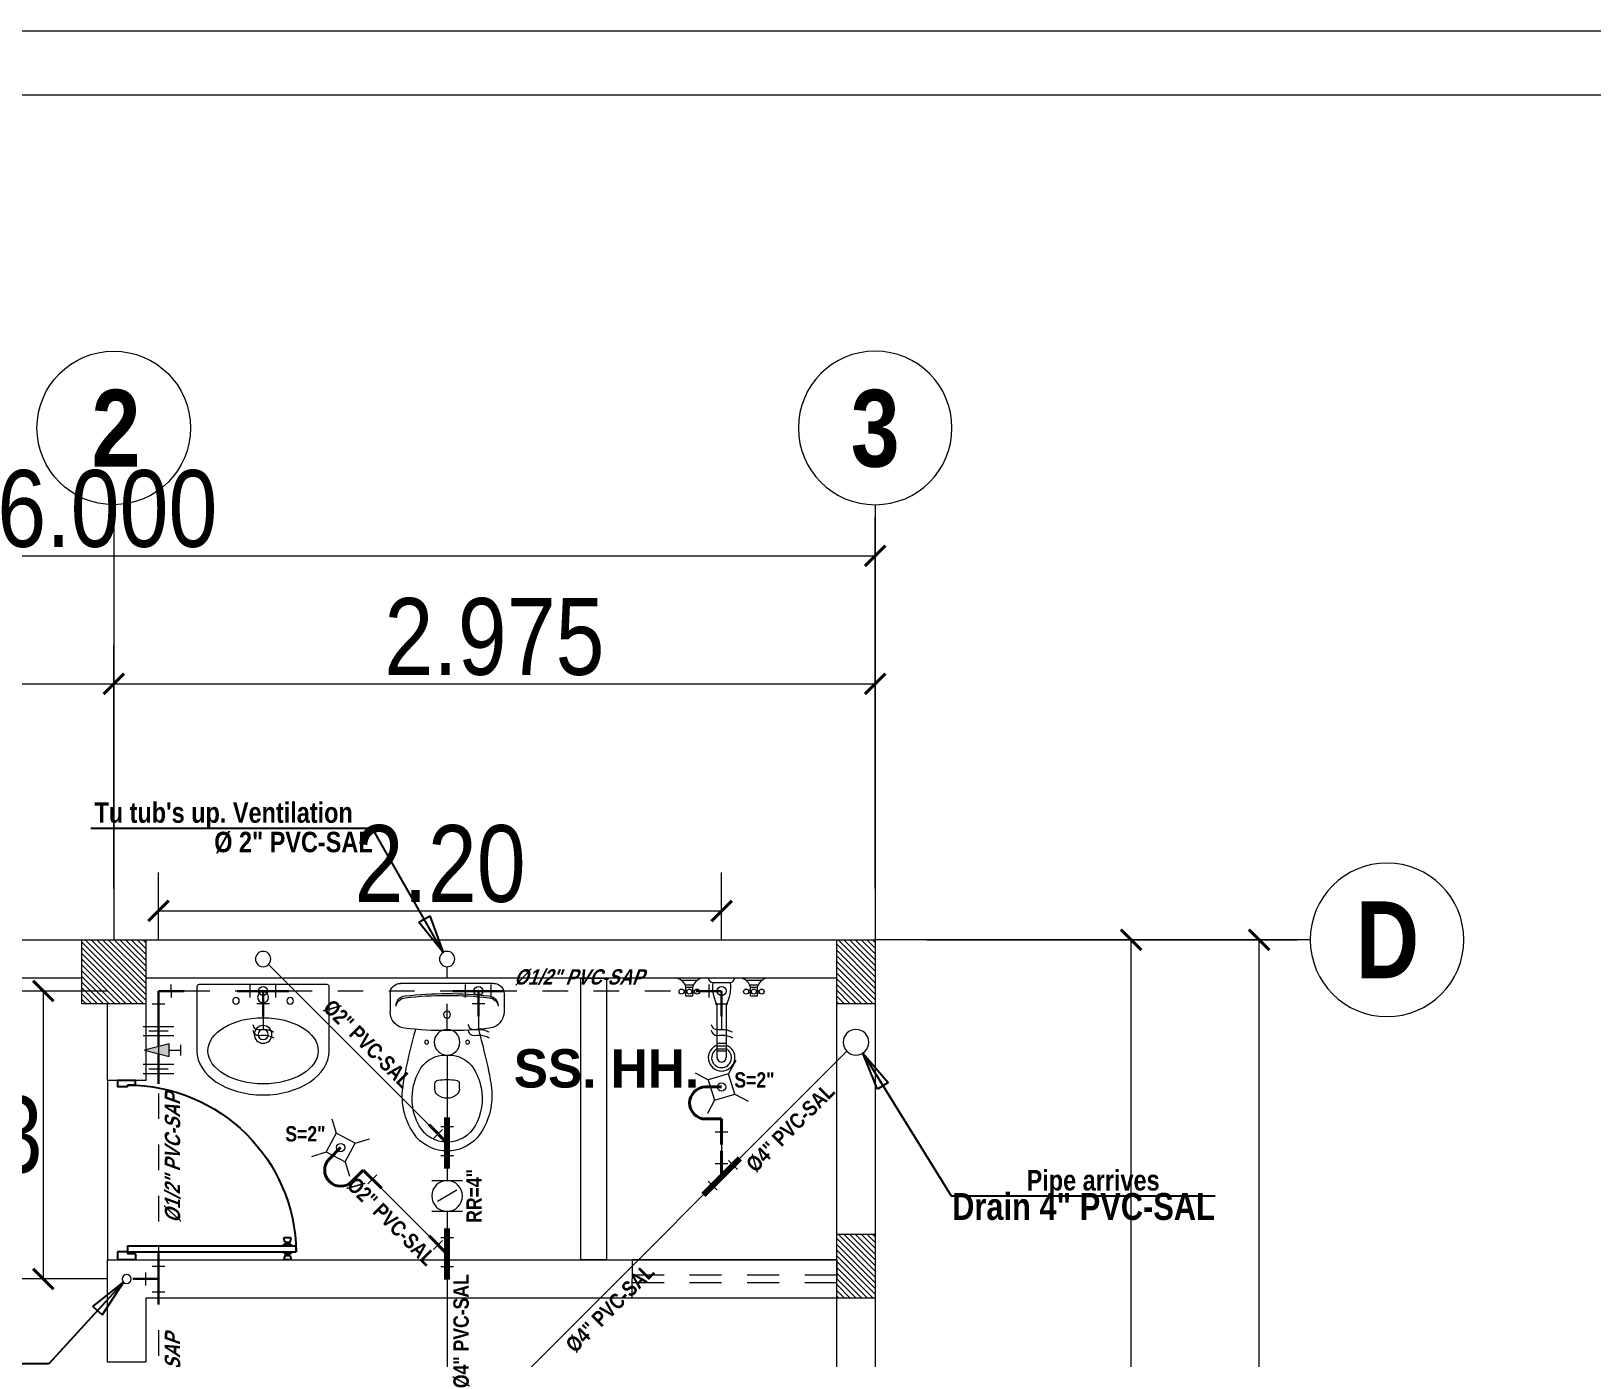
# Model space of a CAD drawing. Header units: millimetres. Extents: x 56 to 215, y 47 to 103.
# Drawn here: x 116.94 to 123.03, y 68.92 to 74.1 of the extents above; entities that cross this region are included whole.
import ezdxf
from ezdxf.enums import TextEntityAlignment as Align

# ---------------------------------------------------------------- set-up
doc = ezdxf.new("R2010")
doc.units = ezdxf.units.MM
for name, pattern in [('DASHDOT2', [0.5, 0.25, -0.125, 0, -0.125]), ('DASHED2', [0.375, 0.25, -0.125]), ('HIDDEN2', [0.1875, 0.125, -0.0625])]:
    doc.linetypes.add(name, pattern=pattern)
for name, color, linetype, lineweight in [('A_Bloques', 56, 'Continuous', 15), ('A_Ventana', 140, 'Continuous', 9), ('E_Columna', 3, 'Continuous', 25), ('G_Ejes', 253, 'Continuous', 20), ('G_Proyección', 8, 'DASHED2', 15), ('G_Texto', 122, 'Continuous', 20), ('IS_Accesorios Agua', 6, 'Continuous', 20), ('IS_Accesorios Desagüe', 3, 'Continuous', 20), ('IS_Agua Fria', 140, 'DASHDOT2', 25), ('IS_Tuberia 2', 11, 'Continuous', 40), ('IS_Tuberia 4', 5, 'Continuous', 80)]:
    doc.layers.add(name, color=color, linetype=linetype, lineweight=lineweight)
for name, color, linetype in [('A_Puerta', 32, 'Continuous'), ('G_Acotación', 171, 'Continuous'), ('IS_Muro', 232, 'Continuous')]:
    doc.layers.add(name, color=color, linetype=linetype)
doc.styles.add('Acotacion', font='ARIALN.TTF')
doc.styles.add('Cotas', font='ARIALNB.TTF', dxfattribs={"height": 0.1})
doc.styles.add('Eje', font='ARIALNB.TTF', dxfattribs={"height": 0.3})
doc.styles.add('M-1', font='ARIALNB.TTF', dxfattribs={"oblique": 20})
doc.styles.add('STYLE1', font='cityb___.ttf', dxfattribs={"width": 1.05})
doc.dimstyles.new('150', dxfattribs={"dimtxt": 1, "dimasz": 0.06, "dimexe": 0.06, "dimexo": 0.08, "dimgap": 0.05, "dimtad": 2, "dimtih": 1, "dimtoh": 1, "dimzin": 1, "dimdsep": 46, "dimtxsty": 'Cotas', "dimblk": 'ARCHTICK', "dimcen": 0.25, "dimdle": 0.06, "dimclrd": 256, "dimclre": 256, "dimclrt": 5, "dimazin": 0, "dimtp": 0.2, "dimtm": 0.2, "dimtfac": 1, "dimtix": 1, "dimtmove": 1, "dimatfit": 0, "dimfxl": 0.06, "dimtolj": 1, "dimtzin": 1, "dimarcsym": 0})
doc.dimstyles.new('Lenin_50', dxfattribs={"dimtxt": 0.3, "dimasz": 0.08, "dimexe": 0.15, "dimexo": 0.2, "dimgap": 0.03, "dimtad": 2, "dimtih": 1, "dimtoh": 1, "dimlfac": -1, "dimzin": 4, "dimdsep": 46, "dimtxsty": 'Acotacion', "dimblk": 'ARCHTICK', "dimcen": 0.08, "dimclrd": 256, "dimclre": 256, "dimclrt": 4, "dimazin": 1, "dimtm": 1e-09, "dimtfac": 1, "dimtmove": 2, "dimatfit": 2, "dimfxl": 1, "dimtolj": 1, "dimlwd": 13, "dimlwe": 18, "dimarcsym": 0})
pattern_1 = [(135, (229.378861, -21.810414), (0.0112253202, 0.0112253202), [])]

# ---------------------------------------------------------------- blocks, each defined once
blk = doc.blocks.new('L01601A', base_point=(1717.16, 970.19))
blk.add_circle((1717.16, 970.19), 25)
blk = doc.blocks.new('L01601B', base_point=(1777.33, 924.89))
blk.add_arc((1777.33, 924.89), 30, 180, 0)
blk = doc.blocks.new('Lavatorio 01')
blk.add_lwpolyline([(-0.2836, 0.2586), (-0.0336, 0.2586, -0.414214), (-0.025, 0.25), (-0.025, -0.25, -0.414214), (-0.0336, -0.2586), (-0.2836, -0.2586)], format="xyb")
for centre, radius in [((-0.0884, 0.1059), 0.0129), ((-0.2197, 0), 0.0345), ((-0.2197, 0), 0.0198), ((-0.0742, 0), 0.0216), ((-0.0884, -0.1059), 0.0129)]:
    blk.add_circle(centre, radius)
at = {"extrusion": (0, 0, -1), "xscale": 0.008620689655174374, "zscale": -0.008620689655172419, "rotation": 90}
for name, yscale in [('L01601B', 0.005747126436773442), ('L01601A', 0.005172413793104624)]:
    blk.add_blockref(name, (0.2836, 0), dxfattribs=dict(at, yscale=yscale))
blk = doc.blocks.new('INOD4')
at = {"linetype": 'ByBlock'}
for p, q in [((-0.2225, -0.06), (-0.2225, -0.1316)), ((-0.1825, -0.02), (0.1825, -0.02)), ((0.2225, -0.06), (0.2225, -0.1316)), ((-0.048, -0.433), (-0.048, -0.4129)), ((0.048, -0.433), (0.048, -0.4129))]:
    blk.add_line(p, q, dxfattribs=at)
for centre, radius in [((0, -0.142), 0.0135), ((0, -0.142), 0.0135), ((-0.08, -0.25), 0.0075), ((0.08, -0.25), 0.0075)]:
    blk.add_circle(centre, radius, dxfattribs=at)
for centre, radius, start, end in [((-0.1825, -0.06), 0.04, 90, 180), ((0, -1.56), 1.5, 83.72811, 96.27189), ((0.1825, -0.06), 0.04, 0, 90), ((-0.1595, -0.1087), 0.04, 96.27189, 180), ((-0.1601, -0.1159), 0.04, 96.21414, 169.75716), ((0, -1.56), 1.493, 83.67552, 96.33055), ((0.1595, -0.1087), 0.04, 0, 83.72811), ((0.1601, -0.1159), 0.04, 10.24284, 83.78586), ((-0.1585, -0.1316), 0.064, 180, 263.20695), ((0.1585, -0.1316), 0.064, 276.79305, 0), ((0, 1.199), 1.404, 263.20695, 276.79305), ((2.2862, -0.8696), 2.5, 164.45601, 168.42561), ((-2.2862, -0.8696), 2.5, 11.57439, 15.54399), ((-0.007, -0.416), 0.1156, 96.24191, 152.59732), ((0, -0.48), 0.18, 83.75809, 96.24191), ((0.007, -0.416), 0.1156, 27.40268, 83.75809), ((0.1123, -0.4778), 0.25, 152.59732, 168.38048), ((-0.1123, -0.4778), 0.25, 11.61952, 27.40268), ((0.4232, -0.4957), 0.6, 167.70933, 175.6206), ((-0.033, -0.4129), 0.015, 96.64916, 180), ((0, -0.696), 0.3, 83.35084, 96.64916), ((0.033, -0.4129), 0.015, 0, 83.35084), ((-0.4232, -0.4957), 0.6, 4.3794, 12.29067), ((0.0848, -0.4604), 0.26, 177.69717, 218.71313), ((0.079, -0.471), 0.216, 168.38048, 209.11615), ((-0.018, -0.433), 0.03, 180, 233.1301), ((0, -0.409), 0.06, 233.1301, 306.8699), ((0.018, -0.433), 0.03, 306.8699, 0), ((-0.079, -0.471), 0.216, 330.88385, 11.61952), ((-0.0848, -0.4604), 0.26, 321.28687, 2.30283), ((0, -0.515), 0.1256, 209.11615, 330.88385), ((0, -0.515), 0.16, 222.43623, 317.56377)]:
    blk.add_arc(centre, radius, start, end, dxfattribs=at)
blk = doc.blocks.new('Puerta 02')
for p, q in [((0.0239, 0.9132), (0, 0.918)), ((0, 0.918), (0, 0.8782)), ((0.0239, 0.883), (0, 0.8782)), ((0.0239, 0.9068), (0.0239, 0.9132)), ((0.0277, 0.9068), (0.0239, 0.9068)), ((0.0239, 0.8893), (0.0239, 0.9068)), ((0.0277, 0.8893), (0.0239, 0.8893)), ((0.0239, 0.8893), (0.0239, 0.883)), ((0.0317, 0.9092), (0.0277, 0.9092)), ((0.0277, 0.9068), (0.0277, 0.9092)), ((0.0277, 0.8893), (0.0277, 0.9068)), ((0.0277, 0.8893), (0.0277, 0.8869)), ((0.0317, 0.8869), (0.0277, 0.8869)), ((0.0317, 0.9092), (0.0317, 0.9124)), ((0.0357, 0.9124), (0.0317, 0.9124)), ((0.0317, 0.8869), (0.0317, 0.9092)), ((0.0317, 0.8869), (0.0317, 0.8838)), ((0.0357, 0.8838), (0.0317, 0.8838)), ((0.042, 0.9243), (0.0357, 0.9124)), ((0.0357, 0.8838), (0.0357, 0.9124)), ((0.042, 0.8718), (0.0357, 0.8838)), ((0.042, 0.8718), (0.042, 0.9243)), ((0.0436, 0.9243), (0.042, 0.9243)), ((0.0436, 0.8718), (0.042, 0.8718)), ((0.0436, 0.9463), (0.0784, 0.9463)), ((0.0436, 0.005), (0.0436, 0.9463)), ((0.0784, 0.005), (0.0784, 0.9463)), ((0.0784, 0.9243), (0.08, 0.9243)), ((0.0784, 0.8718), (0.08, 0.8718)), ((0.0789, 0.8981), (0.0789, 0.8981)), ((0.0789, 0.8981), (0.0789, 0.8981)), ((0.08, 0.8718), (0.08, 0.9243)), ((0.08, 0.9243), (0.0863, 0.9124)), ((0.08, 0.8718), (0.0863, 0.8838)), ((0.0863, 0.8838), (0.0863, 0.9124)), ((0.0863, 0.9124), (0.0903, 0.9124)), ((0.0863, 0.8838), (0.0903, 0.8838)), ((0.0903, 0.9092), (0.0903, 0.9124)), ((0.0903, 0.9092), (0.0943, 0.9092)), ((0.0903, 0.8869), (0.0903, 0.9092)), ((0.0903, 0.8869), (0.0943, 0.8869)), ((0.0903, 0.8869), (0.0903, 0.8838)), ((0.0943, 0.9068), (0.0943, 0.9092)), ((0.0943, 0.8893), (0.0943, 0.9068)), ((0.0943, 0.9068), (0.0983, 0.9068)), ((0.0943, 0.8893), (0.0943, 0.8869)), ((0.0943, 0.8893), (0.0983, 0.8893)), ((0.0983, 0.9132), (0.1221, 0.918)), ((0.0983, 0.9068), (0.0983, 0.9132)), ((0.0983, 0.8893), (0.0983, 0.9068)), ((0.0983, 0.8893), (0.0983, 0.883)), ((0.0983, 0.883), (0.1221, 0.8782)), ((0.1221, 0.918), (0.1221, 0.8782)), ((0, 0.05), (0, -0.05)), ((0.0336, 0.05), (0, 0.05)), ((0.0336, 0.05), (0.0336, 0.005)), ((0.0436, 0.005), (0.0336, 0.005)), ((0.0783, 0.005), (0.0433, 0.005)), ((0.0436, 0.005), (0.0436, -0.05)), ((0.965, 0.005), (0.975, 0.005)), ((0.965, 0.005), (0.965, -0.05)), ((0.975, 0.05), (0.975, 0.005)), ((0.975, 0.05), (1, 0.05)), ((1, 0.05), (1, -0.05)), ((0.0436, -0.05), (0, -0.05)), ((1, -0.05), (0.965, -0.05))]:
    blk.add_line(p, q)
blk.add_arc((0.0336, 0.005), 0.9414, 0, 89.39134)
blk = doc.blocks.new('Llaves_ducha')
for p, q in [((0, 0.145), (0, 0.0652)), ((0.0072, 0.1308), (0.0072, 0.0795)), ((0.0217, 0.0912), (0.0217, 0.1188)), ((0.0399, 0.116), (0.0399, 0.1232)), ((0.0471, 0.116), (0.0471, 0.1232)), ((0.0399, 0.0943), (0.0399, 0.087)), ((0.0471, 0.0943), (0.0471, 0.087)), ((0, 0.0435), (0, -0.0435)), ((0, 0.0399), (0, -0.0399)), ((0.0145, 0.029), (0.0145, -0.029)), ((0.087, 0.0145), (0.2586, 0.0145)), ((0.2586, -0.0145), (0.087, -0.0145)), ((0, -0.0652), (0, -0.145)), ((0.0072, -0.0795), (0.0072, -0.1308)), ((0.0217, -0.1191), (0.0217, -0.0914)), ((0.0399, -0.0943), (0.0399, -0.087)), ((0.0471, -0.0943), (0.0471, -0.087)), ((0.0399, -0.116), (0.0399, -0.1232)), ((0.0471, -0.116), (0.0471, -0.1232))]:
    blk.add_line(p, q)
for points in [[(0.029, 0.116), (0.058, 0.116), (0.058, 0.0943), (0.029, 0.0943)], [(0.029, -0.0943), (0.058, -0.0943), (0.058, -0.116), (0.029, -0.116)]]:
    blk.add_lwpolyline(points, close=True)
for points in [[(0.2128, 0.0145), (0.2128, -0.0145)], [(0.2216, 0.0145), (0.2216, -0.0145)], [(0.2305, 0.0145), (0.2305, -0.0145)], [(0.2379, 0.0145), (0.2379, -0.0145)]]:
    blk.add_lwpolyline(points)
for centre in [(0.0435, 0.1305), (0.0435, 0.1051), (0.0435, 0.0798), (0.0435, -0.0798), (0.0435, -0.1051), (0.0435, -0.1305)]:
    blk.add_circle(centre, 0.00811)
for centre, radius, start, end in [((0.0399, 0.1559), 0.0413, 195.2551, 254.7449), ((0.0399, 0.0544), 0.0413, 105.2551, 164.7449), ((-0.0059, 0.0231), 0.0212, 16.1502, 73.8498), ((0.029, -0.087), 0.1169, 60.2551, 97.125), ((0.2586, 0), 0.0435, 199.4706, 160.5294), ((0.2586, 0), 0.0324, 206.5644, 153.4356), ((0.2586, 0), 0.0145, 270, 90), ((-0.0059, -0.0231), 0.0212, 286.1502, 343.8498), ((0.029, 0.087), 0.1169, 262.875, 299.7449), ((0.0399, -0.0544), 0.0413, 195.2551, 254.7449), ((0.0399, -0.1559), 0.0413, 105.2551, 164.7449)]:
    blk.add_arc(centre, radius, start, end)
blk = doc.blocks.new('Eri')
blk.add_line((-1.7, 0), (0, 0))
blk.add_circle((-2, 0), 0.3)
at = {"color": 1, "style": 'Eje', "flags": 4}
blk.add_attdef('H', text='', height=0.3, dxfattribs=at).set_placement((-2, 0), align=Align.MIDDLE_CENTER)
blk = doc.blocks.new('_ArchTick')
at = {"color": 0, "linetype": 'ByBlock', "const_width": 0.15}
blk.add_lwpolyline([(-0.5, -0.5), (0.5, 0.5)], dxfattribs=at)
blk = doc.blocks.new('*D710')
at = {"layer": 'Defpoints', "color": 0, "transparency": 16777216}
for p in [(120.2328, 72.0529), (114.2328, 70.5529), (120.2328, 70.5529)]:
    blk.add_point(p, dxfattribs=at)
at = {"layer": 'G_Acotación', "lineweight": 18, "transparency": 16777216}
for p, q in [((114.2328, 70.7529), (114.2328, 72.2029)), ((120.2328, 70.7529), (120.2328, 72.2029))]:
    blk.add_line(p, q, dxfattribs=at)
at = {"layer": 'G_Acotación', "lineweight": 13, "transparency": 16777216}
blk.add_line((114.2328, 72.0529), (120.2328, 72.0529), dxfattribs=at)
at = {"layer": 'G_Acotación', "lineweight": 13, "transparency": 16777216, "xscale": 0.08, "yscale": 0.08, "zscale": 0.08, "rotation": 180}
blk.add_blockref('_ArchTick', (114.2328, 72.0529), dxfattribs=at)
at = {"layer": 'G_Acotación', "lineweight": 13, "transparency": 16777216, "xscale": 0.08, "yscale": 0.08, "zscale": 0.08}
blk.add_blockref('_ArchTick', (120.2328, 72.0529), dxfattribs=at)
at = {"layer": 'G_Acotación', "color": 4, "lineweight": 5, "transparency": 16777216, "insert": (117.2328, 72.236), "char_height": 0.3, "attachment_point": 5, "style": 'Acotacion'}
blk.add_mtext('\\A1;6.000', dxfattribs=at)
blk = doc.blocks.new('*D711')
at = {"layer": 'Defpoints', "color": 0, "transparency": 16777216}
for p in [(120.2328, 71.5529), (117.2578, 70.5529), (120.2328, 70.5529)]:
    blk.add_point(p, dxfattribs=at)
at = {"layer": 'G_Acotación', "lineweight": 18, "transparency": 16777216}
for p, q in [((117.2578, 70.7529), (117.2578, 71.7029)), ((120.2328, 70.7529), (120.2328, 71.7029))]:
    blk.add_line(p, q, dxfattribs=at)
at = {"layer": 'G_Acotación', "lineweight": 13, "transparency": 16777216}
blk.add_line((117.2578, 71.5529), (120.2328, 71.5529), dxfattribs=at)
at = {"layer": 'G_Acotación', "lineweight": 13, "transparency": 16777216, "xscale": 0.08, "yscale": 0.08, "zscale": 0.08, "rotation": 180}
blk.add_blockref('_ArchTick', (117.2578, 71.5529), dxfattribs=at)
at = {"layer": 'G_Acotación', "lineweight": 13, "transparency": 16777216, "xscale": 0.08, "yscale": 0.08, "zscale": 0.08}
blk.add_blockref('_ArchTick', (120.2328, 71.5529), dxfattribs=at)
at = {"layer": 'G_Acotación', "color": 4, "lineweight": 5, "transparency": 16777216, "insert": (118.7453, 71.736), "char_height": 0.3, "attachment_point": 5, "style": 'Acotacion'}
blk.add_mtext('\\A1;2.975', dxfattribs=at)
blk = doc.blocks.new('*D712')
at = {"layer": 'Defpoints', "color": 0, "transparency": 16777216}
for p in [(117.2578, 71.5529), (114.2328, 70.5529), (117.2578, 70.5529)]:
    blk.add_point(p, dxfattribs=at)
at = {"layer": 'G_Acotación', "lineweight": 18, "transparency": 16777216}
for p, q in [((114.2328, 70.7529), (114.2328, 71.7029)), ((117.2578, 70.7529), (117.2578, 71.7029))]:
    blk.add_line(p, q, dxfattribs=at)
at = {"layer": 'G_Acotación', "lineweight": 13, "transparency": 16777216}
blk.add_line((114.2328, 71.5529), (117.2578, 71.5529), dxfattribs=at)
at = {"layer": 'G_Acotación', "lineweight": 13, "transparency": 16777216, "xscale": 0.08, "yscale": 0.08, "zscale": 0.08, "rotation": 180}
blk.add_blockref('_ArchTick', (114.2328, 71.5529), dxfattribs=at)
at = {"layer": 'G_Acotación', "lineweight": 13, "transparency": 16777216, "xscale": 0.08, "yscale": 0.08, "zscale": 0.08}
blk.add_blockref('_ArchTick', (117.2578, 71.5529), dxfattribs=at)
at = {"layer": 'G_Acotación', "color": 4, "lineweight": 5, "transparency": 16777216, "insert": (115.7453, 71.736), "char_height": 0.3, "attachment_point": 5, "style": 'Acotacion'}
blk.add_mtext('\\A1;3.025', dxfattribs=at)
blk = doc.blocks.new('*D721')
at = {"layer": 'Defpoints', "color": 0, "transparency": 16777216}
for p in [(120.2328, 70.5529), (121.7328, 70.5529), (120.2328, 58.0529)]:
    blk.add_point(p, dxfattribs=at)
at = {"layer": 'G_Acotación', "lineweight": 18, "transparency": 16777216}
for p, q in [((120.4328, 70.5529), (121.8828, 70.5529)), ((120.4328, 58.0529), (121.8828, 58.0529))]:
    blk.add_line(p, q, dxfattribs=at)
at = {"layer": 'G_Acotación', "lineweight": 13, "transparency": 16777216}
blk.add_line((121.7328, 58.0529), (121.7328, 70.5529), dxfattribs=at)
at = {"layer": 'G_Acotación', "lineweight": 13, "transparency": 16777216, "xscale": 0.08, "yscale": 0.08, "zscale": 0.08}
for p, rotation in [((121.7328, 70.5529), 90), ((121.7328, 58.0529), 270)]:
    blk.add_blockref('_ArchTick', p, dxfattribs=dict(at, rotation=rotation))
at = {"layer": 'G_Acotación', "color": 4, "lineweight": 5, "transparency": 16777216, "insert": (122.2615, 64.3029), "char_height": 0.3, "attachment_point": 5, "style": 'Acotacion'}
blk.add_mtext('\\A1;12.500', dxfattribs=at)
blk = doc.blocks.new('*D724')
at = {"layer": 'Defpoints', "color": 0, "transparency": 16777216}
for p in [(120.2328, 70.5529), (121.2328, 70.5529), (120.2328, 66.5279)]:
    blk.add_point(p, dxfattribs=at)
at = {"layer": 'G_Acotación', "lineweight": 18, "transparency": 16777216}
for p, q in [((120.4328, 70.5529), (121.3828, 70.5529)), ((120.4328, 66.5279), (121.3828, 66.5279))]:
    blk.add_line(p, q, dxfattribs=at)
at = {"layer": 'G_Acotación', "lineweight": 13, "transparency": 16777216}
blk.add_line((121.2328, 66.5279), (121.2328, 70.5529), dxfattribs=at)
at = {"layer": 'G_Acotación', "lineweight": 13, "transparency": 16777216, "xscale": 0.08, "yscale": 0.08, "zscale": 0.08}
for p, rotation in [((121.2328, 70.5529), 90), ((121.2328, 66.5279), 270)]:
    blk.add_blockref('_ArchTick', p, dxfattribs=dict(at, rotation=rotation))
at = {"layer": 'G_Acotación', "color": 4, "lineweight": 5, "transparency": 16777216, "insert": (121.6838, 68.5404), "char_height": 0.3, "attachment_point": 5, "style": 'Acotacion'}
blk.add_mtext('\\A1;4.025', dxfattribs=at)
blk = doc.blocks.new('Subida desague')
blk.add_circle((0, 0), 0.05)
blk = doc.blocks.new('Sumidero')
at = {"lineweight": 20}
for p, q in [((0.0551, 0.2288), (0.0276, 0.1769)), ((-0.1038, 0.1801), (-0.0519, 0.1526)), ((-0.0276, 0.0731), (-0.0551, 0.0212)), ((0.0519, 0.0974), (0.1038, 0.0699)), ((-0.025, -0.05), (0.025, -0.05))]:
    blk.add_line(p, q, dxfattribs=at)
at = {"lineweight": 40}
for p, q in [((0, 0.125), (-0.0625, 0.125)), ((0, 0), (-0.0625, 0)), ((0, 0), (0, -0.1))]:
    blk.add_line(p, q, dxfattribs=at)
at = {"lineweight": 20}
blk.add_lwpolyline([(-0.0276, 0.0731), (0.0519, 0.0974), (0.0276, 0.1769), (-0.0519, 0.1526)], close=True, dxfattribs=at)
blk.add_circle((0, 0.125), 0.0165, dxfattribs=at)
at = {"lineweight": 40}
blk.add_arc((-0.0625, 0.0625), 0.0625, 90, 270, dxfattribs=at)
blk = doc.blocks.new('Registro roscado')
for p, q in [((-0.05, 0.05), (-0.05, -0.05)), ((-0.0182, -0.0316), (0.0182, 0.0316)), ((0.05, 0.05), (0.05, -0.05))]:
    blk.add_line(p, q)
at = {"lineweight": 20}
blk.add_circle((0, 0), 0.05, dxfattribs=at)
blk = doc.blocks.new('Yee simple 4-2')
at = {"lineweight": 40}
blk.add_line((0, 0), (0.0707, 0.0707), dxfattribs=at)
at = {"lineweight": 80}
blk.add_line((-0.1, 0), (0.1, 0), dxfattribs=at)
at = {"lineweight": 20}
for p, q in [((-0.05, -0.025), (-0.05, 0.025)), ((0.053, 0.0177), (0.0177, 0.053)), ((0.0634, -0.025), (0.0634, 0.025))]:
    blk.add_line(p, q, dxfattribs=at)
blk = doc.blocks.new('Subida agua')
blk.add_circle((0, 0), 0.035)
blk = doc.blocks.new('Salida agua')
blk.add_line((0, 0), (0, 0.1))
at = {"lineweight": 20}
for points in [[(-0.0272, 0.1019), (-0.0211, 0.1126), (0.0005, 0.115), (0.0151, 0.1165), (0.0281, 0.1217)], [(-0.0272, 0.0869), (-0.0211, 0.0976), (0.0005, 0.1), (0.0151, 0.1015), (0.0281, 0.1067)]]:
    blk.add_spline(points, degree=3, dxfattribs=at)
blk = doc.blocks.new('Tee')
at = {"lineweight": 30}
for p in [(0, 0.1), (-0.1, 0), (0.1, 0)]:
    blk.add_line(p, (0, 0), dxfattribs=at)
at = {"lineweight": 20}
for p, q in [((-0.05, 0.025), (-0.05, -0.025)), ((-0.025, 0.05), (0.025, 0.05)), ((0.05, 0.025), (0.05, -0.025))]:
    blk.add_line(p, q, dxfattribs=at)
blk = doc.blocks.new('Codo 90')
at = {"lineweight": 30}
for p in [(0.1, 0), (0, -0.1)]:
    blk.add_line(p, (0, 0), dxfattribs=at)
for p, q in [((0.05, 0.025), (0.05, -0.025)), ((0.025, -0.05), (-0.025, -0.05))]:
    blk.add_line(p, q)
blk = doc.blocks.new('Valvula de compuerta')
blk.add_hatch(color=256).paths.add_polyline_path([(0, -0.0732), (0.0325, 0.0547), (-0.0325, 0.0547)])
for p, q in [((-0.0275, 0.1161), (0.0275, 0.1161)), ((0, 0.0547), (0, 0.1161)), ((-0.1225, 0.08), (-0.1225, -0.08)), ((-0.0987, 0.05), (-0.0987, -0.05)), ((-0.075, 0.08), (-0.075, -0.08)), ((0.075, 0.08), (0.075, -0.08)), ((0.0987, 0.05), (0.0987, -0.05)), ((0.1225, 0.08), (0.1225, -0.08))]:
    blk.add_line(p, q)
at = {"lineweight": 30}
for p, q in [((-0.175, 0), (-0.0187, 0)), ((0.175, 0), (0.0212, 0))]:
    blk.add_line(p, q, dxfattribs=at)
blk.add_lwpolyline([(0, -0.0732), (-0.0325, 0.0547), (0.0325, 0.0547), (0, -0.0732)])
blk = doc.blocks.new('*D830')
at = {"lineweight": 18, "transparency": 16777216}
for p, q in [((117.2328, 69.2279), (111.3862, 69.2279)), ((117.2328, 57.6904), (111.3862, 57.6904))]:
    blk.add_line(p, q, dxfattribs=at)
at = {"lineweight": 13, "transparency": 16777216}
blk.add_line((111.5362, 57.6904), (111.5362, 69.2279), dxfattribs=at)
at = {"layer": 'Defpoints', "color": 0, "transparency": 16777216}
for p in [(111.5362, 69.2279), (117.4328, 69.2279), (117.4328, 57.6904)]:
    blk.add_point(p, dxfattribs=at)
at = {"lineweight": 13, "transparency": 16777216, "xscale": 0.08, "yscale": 0.08, "zscale": 0.08}
for p, rotation in [((111.5362, 69.2279), 90), ((111.5362, 57.6904), 270)]:
    blk.add_blockref('_ArchTick', p, dxfattribs=dict(at, rotation=rotation))
at = {"color": 4, "lineweight": 5, "transparency": 16777216, "insert": (111.103, 63.4591), "char_height": 0.3, "attachment_point": 5, "style": 'Acotacion'}
blk.add_mtext('\\A1;11.54', dxfattribs=at)
blk = doc.blocks.new('*D833')
at = {"lineweight": 18, "transparency": 16777216}
for p, q in [((117.2328, 70.3529), (116.8331, 70.3529)), ((117.2328, 69.2279), (116.8331, 69.2279))]:
    blk.add_line(p, q, dxfattribs=at)
at = {"lineweight": 13, "transparency": 16777216}
blk.add_line((116.9831, 69.2279), (116.9831, 70.3529), dxfattribs=at)
at = {"layer": 'Defpoints', "color": 0, "transparency": 16777216}
for p in [(116.9831, 70.3529), (117.4328, 70.3529), (117.4328, 69.2279)]:
    blk.add_point(p, dxfattribs=at)
at = {"lineweight": 13, "transparency": 16777216, "xscale": 0.08, "yscale": 0.08, "zscale": 0.08}
for p, rotation in [((116.9831, 70.3529), 90), ((116.9831, 69.2279), 270)]:
    blk.add_blockref('_ArchTick', p, dxfattribs=dict(at, rotation=rotation))
at = {"color": 4, "lineweight": 5, "transparency": 16777216, "insert": (116.6453, 69.7904), "char_height": 0.3, "attachment_point": 5, "style": 'Acotacion'}
blk.add_mtext('\\A1;1.13', dxfattribs=at)
blk = doc.blocks.new('*D834')
at = {"lineweight": 18, "transparency": 16777216}
for p, q in [((117.4328, 70.5529), (117.4328, 70.8157)), ((119.6328, 70.5529), (119.6328, 70.8157))]:
    blk.add_line(p, q, dxfattribs=at)
at = {"lineweight": 13, "transparency": 16777216}
blk.add_line((117.4328, 70.6657), (119.6328, 70.6657), dxfattribs=at)
at = {"layer": 'Defpoints', "color": 0, "transparency": 16777216}
for p in [(119.6328, 70.6657), (117.4328, 70.3529), (119.6328, 70.3529)]:
    blk.add_point(p, dxfattribs=at)
at = {"lineweight": 13, "transparency": 16777216, "xscale": 0.08, "yscale": 0.08, "zscale": 0.08, "rotation": 180}
blk.add_blockref('_ArchTick', (117.4328, 70.6657), dxfattribs=at)
at = {"lineweight": 13, "transparency": 16777216, "xscale": 0.08, "yscale": 0.08, "zscale": 0.08}
blk.add_blockref('_ArchTick', (119.6328, 70.6657), dxfattribs=at)
at = {"color": 4, "lineweight": 5, "transparency": 16777216, "insert": (118.5328, 70.8489), "char_height": 0.3, "attachment_point": 5, "style": 'Acotacion'}
blk.add_mtext('\\A1;2.20', dxfattribs=at)

msp = doc.modelspace()

# ---------------------------------------------------------------- hatches: boundary and pattern name
at = {"layer": 'E_Columna', "lineweight": 5}
h = msp.add_hatch(dxfattribs=at)
h.set_pattern_fill('LINE', color=256, scale=0.005, angle=45, style=0)
h.set_pattern_definition(pattern_1)
h.paths.add_polyline_path([(117.3828, 70.3029), (117.1328, 70.3029), (117.1328, 70.5529), (117.3828, 70.5529)])
h = msp.add_hatch(dxfattribs=at)
h.set_pattern_fill('LINE', color=256, scale=0.005, angle=45, style=0)
h.set_pattern_definition(pattern_1)
h.paths.add_polyline_path([(120.2328, 70.3029), (120.0828, 70.3029), (120.0828, 70.5529), (120.2328, 70.5529)])
h = msp.add_hatch(dxfattribs=at)
h.set_pattern_fill('LINE', color=256, scale=0.005, angle=45, style=0)
h.set_pattern_definition([(135, (229.378861, -22.960414), (0.0112253202, 0.0112253202), [])])
h.paths.add_polyline_path([(120.2328, 69.1529), (120.0828, 69.1529), (120.0828, 69.4029), (120.2328, 69.4029)])

# ---------------------------------------------------------------- linework, layer by layer
at = {"lineweight": 5}
for points in [[(151.7019, 46.547), (151.7019, 74.1029), (110.6519, 74.1029), (110.6519, 46.547)], [(151.4519, 46.797), (151.4519, 73.8529), (110.9019, 73.8529), (110.9019, 46.797)]]:
    msp.add_lwpolyline(points, close=True, dxfattribs=at)
at = {"layer": 'A_Bloques', "lineweight": 5}
msp.add_lwpolyline([(119.0828, 70.4029), (119.1828, 70.4029), (119.1828, 69.3029), (119.0828, 69.3029)], close=True, dxfattribs=at)
at = {"layer": 'A_Puerta', "lineweight": 5}
msp.add_line((117.2328, 70.0029), (117.2328, 69.3029), dxfattribs=at)
at = {"layer": 'A_Ventana', "color": 2, "lineweight": 5}
for p, q in [((120.0828, 69.3029), (119.2828, 69.3029)), ((119.2828, 69.3029), (119.2828, 69.2279)), ((120.0828, 69.3029), (120.0828, 69.2279)), ((119.2828, 69.1529), (119.2828, 69.2279)), ((120.0828, 69.1529), (120.0828, 69.2279)), ((120.0828, 69.1529), (119.2828, 69.1529))]:
    msp.add_line(p, q, dxfattribs=at)
at = {"layer": 'A_Ventana', "color": 253, "linetype": 'HIDDEN2', "lineweight": 5}
for p, q in [((120.0828, 69.2429), (119.2828, 69.2429)), ((120.0828, 69.2129), (119.2828, 69.2129))]:
    msp.add_line(p, q, dxfattribs=at)
at = {"layer": 'E_Columna', "lineweight": 5}
for points in [[(117.3828, 70.3029), (117.1328, 70.3029), (117.1328, 70.5529), (117.3828, 70.5529)], [(120.2328, 70.3029), (120.0828, 70.3029), (120.0828, 70.5529), (120.2328, 70.5529)], [(120.2328, 69.1529), (120.0828, 69.1529), (120.0828, 69.4029), (120.2328, 69.4029)]]:
    msp.add_lwpolyline(points, close=True, dxfattribs=at)
at = {"layer": 'G_Proyección', "lineweight": 5, "ltscale": 0.5}
msp.add_lwpolyline([(120.2328, 70.5529), (120.2328, 70.5529), (120.2328, 57.7529, -0.414214), (119.7328, 57.2529), (114.7328, 57.2529, -0.414214), (114.2328, 57.7529), (114.2328, 70.5529), (114.2328, 70.5529), (120.2328, 70.5529), (120.2328, 70.5529)], format="xyb", close=True, dxfattribs=at)
at = {"layer": 'IS_Agua Fria', "lineweight": 5, "ltscale": 0.4}
msp.add_line((117.4328, 69.2279), (117.4328, 55.6205), dxfattribs=at)
msp.add_lwpolyline([(119.6328, 70.3529), (117.4328, 70.3529), (117.4328, 69.2279), (117.3078, 69.2279)], dxfattribs=at)
at = {"layer": 'IS_Muro', "lineweight": 5}
for points in [[(114.2328, 58.0529), (114.2328, 70.5529), (120.2328, 70.5529), (120.2328, 58.0529)], [(120.0828, 62.1029), (120.0828, 64.2529), (119.4828, 64.2529), (119.4828, 64.4029), (120.0828, 64.4029), (120.0828, 66.4029), (119.9828, 66.4029), (119.9828, 66.6529), (120.0828, 66.6529), (120.0828, 69.1529), (117.3828, 69.1529), (117.3828, 68.9029), (117.2328, 68.9029), (117.2328, 69.3029), (120.0828, 69.3029), (120.0828, 70.4029), (117.3828, 70.4029), (117.3828, 70.0029), (117.2328, 70.0029), (117.2328, 70.3029), (117.1328, 70.3029), (117.1328, 70.4029), (114.4828, 70.4029)]]:
    msp.add_lwpolyline(points, dxfattribs=at)
at = {"layer": 'IS_Tuberia 2', "lineweight": 5, "ltscale": 0.1}
for p, q in [((117.8626, 70.4566), (118.5603, 69.759)), ((119.6328, 69.8529), (119.6328, 69.6279)), ((118.2328, 69.6529), (118.5603, 69.3254))]:
    msp.add_line(p, q, dxfattribs=at)
at = {"layer": 'IS_Tuberia 2', "color": 1, "linetype": 'DASHED2', "lineweight": 5, "ltscale": 0.1}
msp.add_line((118.5603, 70.2029), (118.5603, 70.4479), dxfattribs=at)
at = {"layer": 'IS_Tuberia 4', "lineweight": 5}
for p, q in [((120.1225, 70.1175), (118.0328, 68.0279)), ((118.5603, 70.1029), (118.5603, 69.6123)), ((118.5603, 69.4923), (118.5603, 68.5554))]:
    msp.add_line(p, q, dxfattribs=at)

# ---------------------------------------------------------------- block references
at = {"layer": 'A_Bloques', "lineweight": 5, "xscale": -1, "rotation": 270}
msp.add_blockref('Lavatorio 01', (117.8414, 70.4029), dxfattribs=at)
at = {"layer": 'A_Bloques', "lineweight": 5, "xscale": -1}
msp.add_blockref('INOD4', (118.5603, 70.4029), dxfattribs=at)
at = {"layer": 'A_Bloques', "lineweight": 5, "xscale": 1.200000000000045, "yscale": 1.200000000000045, "zscale": 1.200000000000045, "rotation": 270}
msp.add_blockref('Llaves_ducha', (119.6328, 70.4029), dxfattribs=at)
at = {"layer": 'A_Puerta', "lineweight": 5, "xscale": -0.6999999999999993, "yscale": 0.6999999999999886, "zscale": 0.7, "rotation": 270}
msp.add_blockref('Puerta 02', (117.3078, 69.3029), dxfattribs=at)
at = {"layer": 'G_Ejes', "lineweight": 5}
ref = msp.add_blockref('Eri', (117.2578, 70.5529), dxfattribs=dict(at, rotation=270))
ref.add_attrib('H', '2', dxfattribs={"layer": '0', "color": 1, "height": 0.3, "style": 'Eje', "flags": 4}).set_placement((117.2664, 72.5518), align=Align.MIDDLE_CENTER)
ref = msp.add_blockref('Eri', (120.2328, 70.5529), dxfattribs=dict(at, xscale=-1, rotation=90))
ref.add_attrib('H', '3', dxfattribs={"layer": '0', "color": 1, "height": 0.3, "style": 'Eje', "flags": 4}).set_placement((120.2328, 72.5518), align=Align.MIDDLE_CENTER)
ref = msp.add_blockref('Eri', (120.2328, 70.5529), dxfattribs=dict(at, xscale=-1))
ref.add_attrib('H', 'D', dxfattribs={"layer": '0', "color": 1, "height": 0.3, "style": 'Eje', "flags": 4}).set_placement((122.2342, 70.5529), align=Align.MIDDLE_CENTER)
at = {"layer": 'IS_Accesorios Agua', "lineweight": 5, "xscale": -1}
for p, rotation in [((117.4328, 70.3529), 90.00024537123821), ((119.6328, 70.3529), 0.0002453712382077811)]:
    msp.add_blockref('Codo 90', p, dxfattribs=dict(at, rotation=rotation))
at = {"layer": 'IS_Accesorios Agua', "lineweight": 5}
for p, rotation in [((117.8414, 70.3529), 180), ((118.6827, 70.3529), 180), ((117.4328, 69.2279), 90)]:
    msp.add_blockref('Tee', p, dxfattribs=dict(at, rotation=rotation))
for name, p, xscale, yscale, zscale, rotation in [('Subida agua', (117.8414, 70.3529), 0.5, 0.5, 0.5, 270), ('Subida agua', (118.6827, 70.3529), 0.5, 0.5, 0.5, 270), ('Subida agua', (119.6328, 70.3529), 0.5, 0.5, 0.5, 270), ('Salida agua', (117.8414, 70.3529), -1.5, 1.5, 1.5, 180), ('Salida agua', (118.6827, 70.3529), -1.5, 1.5, 1.5, 180), ('Salida agua', (119.6328, 70.3529), -1.5, 1.5, 1.5, 180), ('Valvula de compuerta', (117.4328, 70.1216), -0.75, 0.75, 0.75, 270), ('Subida agua', (117.3078, 69.2279), -0.5, 0.5, 0.5, 180)]:
    msp.add_blockref(name, p, dxfattribs=dict(at, xscale=xscale, yscale=yscale, zscale=zscale, rotation=rotation))
at = {"layer": 'IS_Accesorios Desagüe', "lineweight": 5}
for name, p, xscale, yscale, zscale, rotation in [('Subida desague', (117.8414, 70.4779), -0.6000000000000227, 0.5999999999999943, 0.6, 180), ('Subida desague', (118.5603, 70.4779), -0.6000000000000227, 0.5999999999999943, 0.6, 180), ('Registro roscado', (118.5603, 69.5523), -1.199999999999977, 1.199999999999932, 1.5, 90.06996305774847)]:
    msp.add_blockref(name, p, dxfattribs=dict(at, xscale=xscale, yscale=yscale, zscale=zscale, rotation=rotation))
at = {"layer": 'IS_Accesorios Desagüe', "lineweight": 5, "xscale": -1, "rotation": 180}
for p in [(118.5603, 70.1529), (120.1578, 70.1529)]:
    msp.add_blockref('Subida desague', p, dxfattribs=at)
at = {"layer": 'IS_Accesorios Desagüe', "lineweight": 5}
msp.add_blockref('Sumidero', (119.6328, 69.8529), dxfattribs=at)
for name, p, rotation in [('Sumidero', (118.2328, 69.6529), 45.00000000000001), ('Yee simple 4-2', (118.5603, 69.759), 90.00000000005865), ('Yee simple 4-2', (119.6328, 69.6279), 44.99999999996976), ('Yee simple 4-2', (118.5603, 69.3254), 90.00000000005865)]:
    msp.add_blockref(name, p, dxfattribs=dict(at, rotation=rotation))

# ---------------------------------------------------------------- texts
at = {"layer": 'G_Texto', "color": 7, "lineweight": 5, "style": 'Cotas'}
for s, p in [("Tu tub's up. Ventilation", (117.1823, 71.0101)), ('Ø 2" PVC-SAL', (117.6504, 70.8951)), ('Pipe arrives ', (120.8246, 69.5735))]:
    msp.add_text(s, height=0.08, dxfattribs=at).set_placement(p)
at = {"layer": 'G_Texto', "color": 2, "lineweight": 5, "style": 'M-1', "oblique": 20}
msp.add_text('Ø1/2" PVC-SAP', height=0.06, dxfattribs=at).set_placement((119.0746, 70.3779), align=Align.CENTER)
at = {"layer": 'G_Texto', "color": 7, "lineweight": 5, "style": 'Cotas'}
for s, rotation, p in [('Ø2" PVC-SAL', 315, (118.2291, 70.1255)), ('Ø4" PVC-SAL', 45, (119.9223, 69.7978)), ('RR=4"', 90, (118.6955, 69.5523)), ('Ø2" PVC-SAL', 315, (118.3217, 69.4318)), ('Ø4" PVC-SAL', 45, (119.2175, 69.093)), ('Ø4" PVC-SAL', 90, (118.6448, 69.0238))]:
    msp.add_text(s, height=0.06, rotation=rotation, dxfattribs=at).set_placement(p, align=Align.CENTER)
at = {"layer": 'G_Texto', "lineweight": 5, "ltscale": 0.2, "style": 'STYLE1'}
msp.add_text('SS. HH.', height=0.15, rotation=360, dxfattribs=at).set_placement((119.1828, 70.0507), align=Align.MIDDLE)
at = {"layer": 'G_Texto', "color": 7, "lineweight": 5, "style": 'Cotas'}
for p in [(119.7611, 69.9755), (118.0066, 69.765)]:
    msp.add_text('S=2"', height=0.06, dxfattribs=at).set_placement(p, align=Align.CENTER)
at = {"layer": 'G_Texto', "color": 2, "lineweight": 5, "style": 'M-1', "oblique": 20}
for s, p in [('Ø1/2" PVC-SAP', (117.5173, 69.6996)), ('WATER TUBERIA 3/4" PVC-SAP', (117.5173, 68.4895))]:
    msp.add_text(s, height=0.06, rotation=90, dxfattribs=at).set_placement(p, align=Align.CENTER)
at = {"layer": 'G_Texto', "color": 7, "lineweight": 5, "style": 'Cotas'}
msp.add_text('Drain 4" PVC-SAL', height=0.105029, dxfattribs=at).set_placement((120.5336, 69.4586), (121.56, 69.4586), align=Align.ALIGNED)

# ---------------------------------------------------------------- dimensions: what is measured, and where the dimension line sits
at = {"lineweight": 5}
dim = msp.add_linear_dim(base=(119.6328, 70.6657), p1=(117.4328, 70.3529), p2=(119.6328, 70.3529), dimstyle='Lenin_50', override={"dimfxl": 0.06}, dxfattribs=at)
dim.commit()
dim.dimension.update_dxf_attribs({"geometry": '*D834', "text_midpoint": (118.5328, 70.8489)})
for base, p1, p2, picture, middle in [((116.9831346867, 70.3528554806), (117.4328149023, 69.2278554807), (117.4328100844, 70.3528554806), '*D833', (116.6452561055, 69.7903554807)), ((111.5362, 69.2279), (117.4328, 57.6904), (117.4328, 69.2279), '*D830', (111.103, 63.4591))]:
    dim = msp.add_linear_dim(base=base, p1=p1, p2=p2, angle=90, dimstyle='Lenin_50', override={"dimfxl": 0.06}, dxfattribs=at)
    dim.commit()
    dim.dimension.update_dxf_attribs({"geometry": picture, "text_midpoint": middle})
at = {"layer": 'G_Acotación', "lineweight": 5}
for base, p1, p2, angle, picture, middle in [((120.2328, 72.0529), (114.2328, 70.5529), (120.2328, 70.5529), 180, '*D710', (117.2328, 72.236)), ((117.2578, 71.5529), (114.2328, 70.5529), (117.2578, 70.5529), 180, '*D712', (115.7453, 71.736)), ((120.2328, 71.5529), (117.2578, 70.5529), (120.2328, 70.5529), 180, '*D711', (118.7453, 71.736)), ((121.7328, 70.5529), (120.2328, 58.0529), (120.2328, 70.5529), 90, '*D721', (122.2615, 64.3029)), ((121.2328, 70.5529), (120.2328, 66.5279), (120.2328, 70.5529), 90, '*D724', (121.6838, 68.5404))]:
    dim = msp.add_linear_dim(base=base, p1=p1, p2=p2, angle=angle, dimstyle='Lenin_50', override={"dimdec": 3, "dimfxl": 0.06}, dxfattribs=at)
    dim.commit()
    dim.dimension.update_dxf_attribs({"geometry": picture, "text_midpoint": middle})

# ---------------------------------------------------------------- leaders
at = {"layer": 'G_Texto', "color": 7, "lineweight": 5}
for points in [[(118.5455, 70.5039), (118.2694, 70.9884), (117.1688, 70.9884)], [(120.1842, 70.1104), (120.5299, 69.5527), (121.5612, 69.5527)], [(117.296, 69.2149), (117.0042, 68.8957), (115.9729, 68.8957)]]:
    msp.add_leader(points, dimstyle='150', override={"dimasz": 0.15, "dimgap": 0.08, "dimtad": 0, "dimldrblk": 'ClosedBlank'}, dxfattribs=at)

doc.saveas('drawing.dxf')
